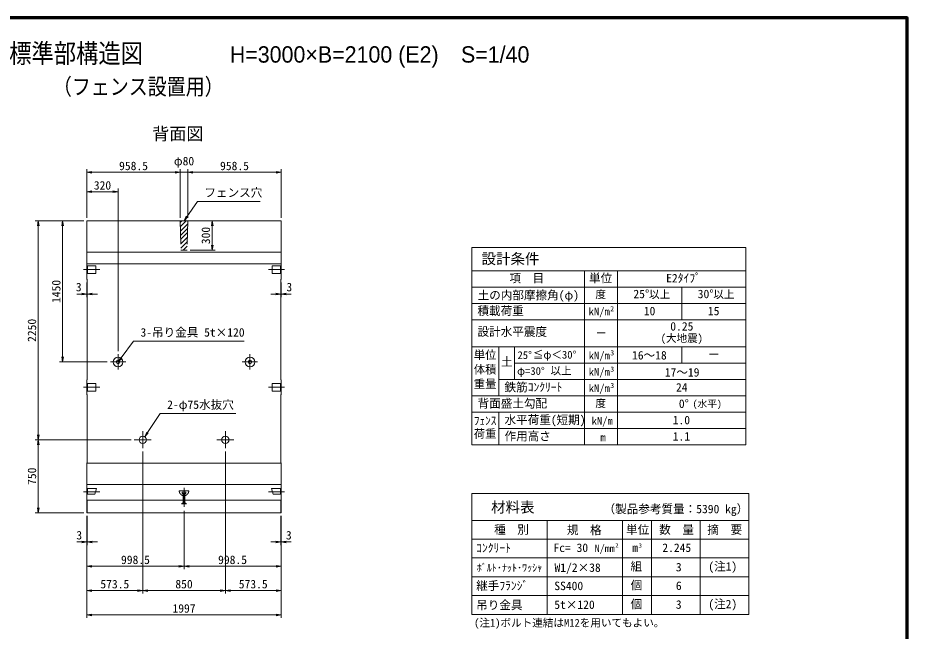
# Model space of a CAD drawing. Units: millimetres at full size, sheet at 1:40. Extents: x 124888 to 140688, y 10657 to 21690.
# Drawn here: x 131540 to 140688, y 15383 to 21690 of the extents above; entities that cross this region are included whole.
import ezdxf
from ezdxf.enums import TextEntityAlignment as Align

# ---------------------------------------------------------------- set-up
doc = ezdxf.new("R2010")
doc.units = ezdxf.units.MM
doc.header["$LTSCALE"] = 40
doc.linetypes.add('CHAIN', pattern=[18.5, 12, -1.5, 3.5, -1.5])
doc.linetypes.add('DASHED', pattern=[7.5, 6, -1.5])
for name, color, linetype, lineweight in [('01図枠', 1, 'Continuous', 70), ('0_2', 3, 'Continuous', 13), ('中心', 6, 'CHAIN', 9), ('外形線', 7, 'Continuous', 13), ('寸法', 2, 'Continuous', 9), ('細線', 4, 'Continuous', 9)]:
    doc.layers.add(name, color=color, linetype=linetype, lineweight=lineweight)
doc.layers.add('文字', color=7, linetype='Continuous')
doc.styles.add('ＭＳ ゴシック', font='')
doc.styles.add('ＭＳ Ｐゴシック', font='')
doc.styles.get('ＭＳ ゴシック').set_extended_font_data('MS Gothic')
doc.styles.get('ＭＳ Ｐゴシック').set_extended_font_data('MS PGothic')

# ---------------------------------------------------------------- blocks, each defined once
blk = doc.blocks.new('open_arrow')
at = {"color": 0, "linetype": 'Continuous', "lineweight": -2}
blk.add_lwpolyline([(7.5, 1.25), (0, 0), (7.5, -1.25)], dxfattribs=at)

msp = doc.modelspace()

# ---------------------------------------------------------------- hatches: boundary and pattern name
at = {"layer": '細線'}
h = msp.add_hatch(dxfattribs=at)
h.set_pattern_fill('USER', color=256, style=0, pattern_type=2)
h.set_pattern_definition([(45, (7527.66, 14417.02), (-22.45064, 22.45064), [])])
h.paths.add_polyline_path([(133289.26, 19601.26), (133209.26, 19601.26), (133216.76, 19301.26), (133281.76, 19301.26)])

# ---------------------------------------------------------------- linework, layer by layer
at = {"layer": '01図枠'}
msp.add_lwpolyline([(124887.54, 10809.99), (140687.54, 10809.99), (140687.54, 21689.99), (124887.54, 21689.99)], close=True, dxfattribs=at)
at = {"layer": '0_2'}
for centre in [(132570.76, 18151.26), (133927.76, 18151.26)]:
    msp.add_circle(centre, 49, dxfattribs=at)
at = {"layer": '中心'}
for p, q in [((132381.76, 19101.26), (132216.76, 19101.26)), ((134116.76, 19101.26), (134281.76, 19101.26)), ((132570.76, 18230.26), (132570.76, 18072.26)), ((133927.76, 18230.26), (133927.76, 18072.26)), ((132649.76, 18151.26), (132491.76, 18151.26)), ((133848.76, 18151.26), (134006.76, 18151.26)), ((132381.76, 17891.26), (132216.76, 17891.26)), ((134116.76, 17891.26), (134281.76, 17891.26)), ((132824.26, 17263.76), (132824.26, 17438.76)), ((133674.26, 17263.76), (133674.26, 17438.76)), ((132736.76, 17351.26), (132911.76, 17351.26)), ((133586.76, 17351.26), (133761.76, 17351.26)), ((133249.26, 16855.99), (133249.26, 16660.99)), ((132381.76, 16816.06), (132216.76, 16816.06)), ((134116.76, 16816.06), (134281.76, 16816.06))]:
    msp.add_line(p, q, dxfattribs=at)
at = {"layer": '外形線'}
for p, q in [((132250.76, 19601.26), (134247.76, 19601.26)), ((132250.76, 19601.26), (132250.76, 19001.26)), ((134247.76, 19601.26), (134247.76, 19001.26)), ((132253.76, 18998.26), (132250.76, 19001.26)), ((132253.76, 18998.26), (132253.76, 17969.26)), ((134244.76, 18998.26), (134247.76, 19001.26)), ((134244.76, 18998.26), (134244.76, 17969.26)), ((132253.76, 17969.26), (132250.76, 17966.26)), ((132250.76, 17966.26), (132250.76, 17816.26)), ((134244.76, 17969.26), (134247.76, 17966.26)), ((134247.76, 17966.26), (134247.76, 17816.26)), ((132253.76, 17813.26), (132250.76, 17816.26)), ((132253.76, 17813.26), (132253.76, 17114.26)), ((134244.76, 17813.26), (134247.76, 17816.26)), ((134244.76, 17813.26), (134244.76, 17114.26)), ((132253.76, 17114.26), (132250.76, 17111.26)), ((132250.76, 17111.26), (132250.76, 16601.26)), ((134244.76, 17114.26), (134247.76, 17111.26)), ((134247.76, 17111.26), (134247.76, 16601.26)), ((132250.76, 16731.26), (134247.76, 16731.26)), ((132250.76, 16601.26), (134247.76, 16601.26))]:
    msp.add_line(p, q, dxfattribs=at)
at = {"layer": '外形線', "linetype": 'DASHED'}
for p, q in [((133209.26, 19601.26), (133216.76, 19301.26)), ((133289.26, 19601.26), (133281.76, 19301.26)), ((133216.76, 19301.26), (133281.76, 19301.26))]:
    msp.add_line(p, q, dxfattribs=at)
at = {"layer": '外形線'}
for centre in [(132824.26, 17351.26), (133674.26, 17351.26)]:
    msp.add_circle(centre, 37.5, dxfattribs=at)
at = {"layer": '寸法'}
for p, q in [((132250.76, 19633.26), (132250.76, 20133.26)), ((133209.26, 19633.26), (133209.26, 20133.26)), ((133209.26, 19633.26), (133209.26, 20133.26)), ((133289.26, 19633.26), (133289.26, 20133.26)), ((133289.26, 19633.26), (133289.26, 20133.26)), ((134247.76, 19633.26), (134247.76, 20133.26)), ((132250.76, 20101.26), (133209.26, 20101.26)), ((133393.26, 20101.26), (133105.26, 20101.26)), ((134247.76, 20101.26), (133289.26, 20101.26)), ((132250.76, 19633.26), (132250.76, 19933.26)), ((132570.76, 19901.26), (132250.76, 19901.26)), ((132570.76, 18262.26), (132570.76, 19933.26)), ((132218.76, 19601.26), (131718.76, 19601.26)), ((131750.76, 17351.26), (131750.76, 19601.26)), ((132218.76, 19601.26), (131968.76, 19601.26)), ((132000.76, 19601.26), (132000.76, 18151.26)), ((133321.26, 19601.26), (133571.26, 19601.26)), ((133539.26, 19601.26), (133539.26, 19301.26)), ((133313.76, 19301.26), (133571.26, 19301.26)), ((132250.76, 18969.26), (132250.76, 18818.11)), ((132253.76, 18966.26), (132253.76, 18818.11)), ((134244.76, 18966.26), (134244.76, 18818.11)), ((134247.76, 18969.26), (134247.76, 18818.11)), ((132146.76, 18850.11), (132357.76, 18850.11)), ((134351.76, 18850.11), (134140.76, 18850.11)), ((132459.76, 18151.26), (131968.76, 18151.26)), ((132704.76, 17351.26), (131718.76, 17351.26)), ((132704.76, 17351.26), (131718.76, 17351.26)), ((131750.76, 16601.26), (131750.76, 17351.26)), ((132824.26, 17231.76), (132824.26, 15769.26)), ((132824.26, 17231.76), (132824.26, 15769.26)), ((133674.26, 17231.76), (133674.26, 15769.26)), ((133674.26, 17231.76), (133674.26, 15769.26)), ((132218.76, 16601.26), (131718.76, 16601.26)), ((132250.76, 16569.26), (132250.76, 15519.26)), ((132250.76, 16569.26), (132250.76, 15769.26)), ((132250.76, 16569.26), (132250.76, 16269.26)), ((132250.76, 16569.26), (132250.76, 16019.26)), ((132253.76, 16569.26), (132253.76, 16269.26)), ((133249.26, 16620.68), (133249.26, 16019.26)), ((133249.26, 16620.68), (133249.26, 16019.26)), ((134244.76, 16569.26), (134244.76, 16269.26)), ((134247.76, 16569.26), (134247.76, 15519.26)), ((134247.76, 16569.26), (134247.76, 15769.26)), ((134247.76, 16569.26), (134247.76, 16269.26)), ((134247.76, 16569.26), (134247.76, 16019.26)), ((132146.76, 16301.26), (132357.76, 16301.26)), ((134351.76, 16301.26), (134140.76, 16301.26)), ((132250.76, 16051.26), (133249.26, 16051.26)), ((133249.26, 16051.26), (134247.76, 16051.26)), ((132250.76, 15801.26), (132824.26, 15801.26)), ((132824.26, 15801.26), (133674.26, 15801.26)), ((133674.26, 15801.26), (134247.76, 15801.26)), ((132250.76, 15551.26), (134247.76, 15551.26))]:
    msp.add_line(p, q, dxfattribs=at)
at = {"layer": '寸法', "color": 3}
for p, q in [((136208.66, 17802.01), (136208.66, 19329.39)), ((136208.66, 19329.39), (139028.66, 19329.39)), ((139028.66, 17298.01), (139028.66, 19329.39)), ((136208.66, 17298.01), (136208.66, 19090.01)), ((136208.66, 19090.01), (139028.66, 19090.01)), ((137368.66, 17298.01), (137368.66, 19090.01)), ((137708.66, 17298.01), (137708.66, 19090.01)), ((136208.66, 18922.01), (139028.66, 18922.01)), ((138368.66, 18586.01), (138368.66, 18922.01)), ((136208.66, 18754.01), (139028.66, 18754.01)), ((136208.66, 18586.01), (139028.66, 18586.01)), ((136208.66, 18306.01), (139028.66, 18306.01)), ((136488.66, 17802.01), (136488.66, 18306.01)), ((136648.66, 17970.01), (136648.66, 18306.01)), ((138368.66, 18138.01), (138368.66, 18306.01)), ((136648.66, 18138.01), (139028.66, 18138.01)), ((136488.66, 17970.01), (139028.66, 17970.01)), ((136208.66, 17802.01), (139028.66, 17802.01)), ((136208.66, 17634.01), (139028.66, 17634.01)), ((136488.66, 17298.01), (136488.66, 17634.01)), ((136488.66, 17466.01), (139028.66, 17466.01)), ((136208.66, 17298.01), (139028.66, 17298.01)), ((136208.66, 15555.75), (136208.66, 16798.01)), ((136208.66, 16798.01), (139058.66, 16798.01)), ((139058.66, 15555.75), (139058.66, 16798.01)), ((136208.66, 16522.63), (139058.66, 16522.63)), ((136983.66, 15555.75), (136983.66, 16522.63)), ((137758.66, 15555.75), (137758.66, 16522.63)), ((138058.66, 15555.75), (138058.66, 16522.63)), ((138058.66, 15749.13), (138058.66, 16522.63)), ((138558.66, 15555.75), (138558.66, 16522.63)), ((136208.66, 16329.26), (139058.66, 16329.26)), ((136208.66, 16135.88), (139058.66, 16135.88)), ((136208.66, 15942.51), (139058.66, 15942.51)), ((136208.66, 15749.13), (139058.66, 15749.13)), ((136208.66, 15555.75), (139058.66, 15555.75))]:
    msp.add_line(p, q, dxfattribs=at)
at = {"layer": '寸法', "color": 3, "linetype": 'DASHED'}
for p, q in [((133200.21, 16825.99), (133298.31, 16825.99)), ((133231.26, 16810.99), (133267.26, 16810.99)), ((133231.26, 16798.99), (133231.26, 16810.99)), ((133267.26, 16798.99), (133231.26, 16798.99)), ((133239.21, 16798.99), (133239.21, 16702.66)), ((133259.24, 16798.99), (133259.24, 16702.66)), ((133267.26, 16810.99), (133267.26, 16798.99)), ((133224.21, 16690.99), (133239.21, 16702.66)), ((133274.24, 16690.99), (133224.21, 16690.99)), ((133239.21, 16702.66), (133259.24, 16702.66)), ((133259.24, 16702.66), (133274.24, 16690.99))]:
    msp.add_line(p, q, dxfattribs=at)
at = {"layer": '寸法'}
for points in [[(133249.26, 19601.26), (133278.66, 19644.15), (133387.21, 19802.56), (134030.83, 19802.56)], [(132570.76, 18151.26), (132601.71, 18193.04), (132729.58, 18365.66), (133867.75, 18365.66)], [(132844.96, 17382.53), (132873.65, 17425.9), (133004.02, 17622.92), (133781.66, 17622.92)]]:
    msp.add_lwpolyline(points, dxfattribs=at)
at = {"layer": '寸法', "color": 3}
for centre in [(132570.76, 18151.26), (133927.76, 18151.26)]:
    msp.add_circle(centre, 18, dxfattribs=at)
at = {"layer": '寸法', "color": 3, "linetype": 'DASHED'}
msp.add_arc((133249.26, 16825.99), 49.05, 180, 0, dxfattribs=at)
at = {"layer": '細線'}
for p, q in [((132250.76, 19281.26), (134247.76, 19281.26)), ((132250.76, 19161.26), (134247.76, 19161.26)), ((132256.76, 19061.26), (132256.76, 19141.26)), ((132341.76, 19141.26), (132256.76, 19141.26)), ((132341.76, 19061.26), (132341.76, 19141.26)), ((134156.76, 19061.26), (134156.76, 19141.26)), ((134156.76, 19141.26), (134241.76, 19141.26)), ((134241.76, 19061.26), (134241.76, 19141.26)), ((132341.76, 19061.26), (132256.76, 19061.26)), ((134156.76, 19061.26), (134241.76, 19061.26)), ((132256.76, 17851.26), (132256.76, 17931.26)), ((132341.76, 17931.26), (132256.76, 17931.26)), ((132341.76, 17851.26), (132341.76, 17931.26)), ((134156.76, 17851.26), (134156.76, 17931.26)), ((134156.76, 17931.26), (134241.76, 17931.26)), ((134241.76, 17851.26), (134241.76, 17931.26)), ((132341.76, 17851.26), (132256.76, 17851.26)), ((134156.76, 17851.26), (134241.76, 17851.26)), ((132250.76, 17111.26), (134247.76, 17111.26)), ((132250.76, 16890.2), (134247.76, 16890.2)), ((132253.76, 16601.26), (132253.76, 16731.26)), ((134244.76, 16601.26), (134244.76, 16731.26))]:
    msp.add_line(p, q, dxfattribs=at)
at = {"layer": '細線', "linetype": 'DASHED'}
for p, q in [((132256.76, 16791.06), (132256.76, 16851.06)), ((132256.76, 16851.06), (132347.76, 16851.06)), ((132332.76, 16791.06), (132347.76, 16851.06)), ((134165.76, 16791.06), (134150.76, 16851.06)), ((134241.76, 16851.06), (134150.76, 16851.06)), ((134241.76, 16791.06), (134241.76, 16851.06)), ((132256.76, 16791.06), (132332.76, 16791.06)), ((134241.76, 16791.06), (134165.76, 16791.06))]:
    msp.add_line(p, q, dxfattribs=at)

# ---------------------------------------------------------------- block references
at = {"layer": '寸法', "xscale": 6.93, "yscale": 6.93}
for p in [(132250.76, 20101.26), (133289.26, 20101.26), (133289.26, 20101.26), (132250.76, 19901.26), (132253.76, 18850.11), (134247.76, 18850.11), (132253.76, 16301.26), (134247.76, 16301.26), (132250.76, 16051.26), (133249.26, 16051.26), (132250.76, 15801.26), (132824.26, 15801.26), (133674.26, 15801.26), (132250.76, 15551.26)]:
    msp.add_blockref('open_arrow', p, dxfattribs=at)
for p, rotation in [((133209.26, 20101.26), 180), ((133209.26, 20101.26), 180), ((134247.76, 20101.26), 180), ((132570.76, 19901.26), 180), ((131750.76, 19601.26), 270), ((132000.76, 19601.26), 270), ((133249.26, 19601.26), 55.6), ((133539.26, 19601.26), 270), ((133539.26, 19301.26), 90), ((132250.76, 18850.11), 180), ((134244.76, 18850.11), 180), ((132000.76, 18151.26), 90), ((132570.76, 18151.26), 53.5), ((131750.76, 17351.26), 90), ((132844.96, 17382.53), 56.5), ((131750.76, 17351.26), 270), ((131750.76, 16601.26), 90), ((132250.76, 16301.26), 180), ((134244.76, 16301.26), 180), ((133249.26, 16051.26), 180), ((134247.76, 16051.26), 180), ((132824.26, 15801.26), 180), ((133674.26, 15801.26), 180), ((134247.76, 15801.26), 180), ((134247.76, 15551.26), 180)]:
    msp.add_blockref('open_arrow', p, dxfattribs=dict(at, rotation=rotation))

# ---------------------------------------------------------------- texts
at = {"layer": '寸法', "style": 'ＭＳ ゴシック'}
for s, p in [('φ80', (133249.26, 20216.73)), ('958.5', (132730.01, 20167.26)), ('958.5', (133768.51, 20167.26)), ('320', (132410.76, 19967.26)), ('3', (132166.38, 18921.56)), ('3', (134332.15, 18921.56)), ('3', (132171.64, 16369.86)), ('3', (134326.88, 16369.86)), ('998.5', (132750.01, 16117.26)), ('998.5', (133748.51, 16117.26)), ('573.5', (132537.51, 15867.26)), ('850', (133249.26, 15867.26)), ('573.5', (133961.01, 15867.26)), ('1997', (133249.26, 15617.26))]:
    msp.add_text(s, height=87.35, dxfattribs=at).set_placement(p, align=Align.MIDDLE_CENTER)
for s, p in [('フェンス穴', (133459.21, 19822.56)), ('3-吊り金具 5t×120', (132801.58, 18385.66)), ('2-φ75水抜穴', (133076.02, 17642.92))]:
    msp.add_text(s, height=87.35, dxfattribs=at).set_placement(p, align=Align.BOTTOM_LEFT)
for s, p in [('300', (133473.26, 19451.26)), ('1450', (131934.76, 18876.26)), ('2250', (131684.76, 18476.26)), ('750', (131684.76, 16976.26))]:
    msp.add_text(s, height=87.35, rotation=90, dxfattribs=at).set_placement(p, align=Align.MIDDLE_CENTER)
at = {"layer": '寸法', "color": 3, "style": 'ＭＳ ゴシック'}
for s, height, p in [('設計条件', 109.2, (136309.63, 19125.26)), ('項\u3000目', 87.35, (136596.05, 18943.25)), ('単位', 87.35, (137415.25, 18943.25)), ('E2ﾀｲﾌﾟ', 87.35, (138208.27, 18943.25)), ('土の内部摩擦角(φ)', 87.35, (136268.98, 18767.38)), ('度', 79.75, (137480.45, 18782.32)), ('25°', 87.35, (137871.31, 18780.87)), ('以上', 79.75, (138032.3, 18782.32)), ('30°', 87.35, (138532.87, 18780.87)), ('以上', 79.75, (138693.85, 18782.32)), ('積載荷重', 87.35, (136267.08, 18607.38)), ('kN/m', 79.75, (137411.51, 18606.57)), ('2', 52.22, (137632.66, 18657.04)), ('10', 87.35, (137977.96, 18605.41)), ('15', 87.35, (138637.5, 18605.41)), ('設計水平震度', 87.35, (136267.94, 18393.07)), ('0.25', 87.35, (138250.66, 18448.02)), ('ー', 79.75, (137484.97, 18383.04)), ('(大地震)', 79.75, (138151.88, 18331.99)), ('土', 87.35, (136510.97, 18083.43)), ('25°', 79.75, (136679.42, 18157.73)), ('≦φ＜30°', 79.75, (136837.12, 18161.75)), ('kN/m', 79.75, (137411.94, 18153)), ('3', 52.22, (137633.08, 18203.47)), ('16～18', 87.35, (137857.36, 18150.62)), ('ー', 87.35, (138639.43, 18158.04)), ('φ=30°', 79.75, (136674.93, 17994.63)), ('以上', 79.75, (137018.56, 17998.32)), ('kN/m', 79.75, (137411.94, 17985)), ('3', 52.22, (137633.08, 18035.47)), ('17～19', 87.35, (138194.24, 17975.31)), ('鉄筋ｺﾝｸﾘｰﾄ', 87.35, (136545.68, 17821.93)), ('3', 52.22, (137633.08, 17867.47)), ('24', 87.35, (138309.14, 17820.46)), ('kN/m', 79.75, (137411.94, 17817)), ('背面盛土勾配', 87.35, (136268.66, 17655.25)), ('度', 79.75, (137480.45, 17662.32)), ('0°', 87.35, (138338.56, 17652.27)), ('(水平)', 72.16, (138480.89, 17663.78)), ('水平荷重(短期)', 87.35, (136545.68, 17485.93)), ('kN/m', 79.75, (137441.94, 17481)), ('1.0', 87.35, (138275.95, 17484.46)), ('作用高さ', 87.35, (136545.68, 17317.93)), ('m', 79.75, (137532.01, 17313)), ('1.1', 87.35, (138275.95, 17316.46)), ('材料表', 109.2, (136407.53, 16570.76)), ('種\u3000別', 87.35, (136438.94, 16357.92)), ('規\u3000格', 87.35, (137187.09, 16353.78)), ('単位', 87.35, (137796.29, 16356.98)), ('数\u3000量', 87.35, (138136.69, 16357.72)), ('摘\u3000要', 87.35, (138631.68, 16357.33)), ('ｺﾝｸﾘｰﾄ', 87.35, (136254.31, 16168.77)), ('Fc= 30', 87.35, (137049.08, 16171.19)), ('2', 43.67, (137684.39, 16230.61)), ('3', 43.67, (137924.63, 16229.06)), ('N/mm', 75.95, (137472.83, 16173.37)), ('m', 87.35, (137859.24, 16172.35)), ('組', 87.35, (137841.34, 15978.97)), ('(注1)', 87.35, (138641.34, 15978.97)), ('ﾎﾞﾙﾄ･ﾅｯﾄ･ﾜｯｼｬ', 75.95, (136260.14, 15973.96)), ('W1/2×38', 87.35, (137059.85, 15967.28)), ('継手ﾌﾗﾝｼﾞ', 87.35, (136254.09, 15780.71)), ('SS400', 87.35, (137057.64, 15779.17)), ('個 ', 87.35, (137842.67, 15785.6)), ('吊り金具', 87.35, (136254.09, 15582.01)), ('5t×120', 87.35, (137057.64, 15585.79)), ('個 ', 87.35, (137842.67, 15592.22)), ('(注2)', 87.35, (138641.34, 15592.22))]:
    msp.add_text(s, height=height, dxfattribs=at).set_placement(p, align=Align.BOTTOM_LEFT)
for s, height, p in [('単位', 85.24, (136229.8, 18266.42)), ('体積', 85.24, (136229.8, 18116.78)), ('重量', 85.24, (136229.8, 17967.14)), ('ﾌｪﾝｽ', 85.24, (136229.8, 17590.14)), ('荷重', 85.24, (136229.8, 17455.47)), ('(注1)ボルト連結はM12を用いてもよい。', 79.75, (136232.79, 15509.13))]:
    msp.add_text(s, height=height, dxfattribs=at).set_placement(p, align=Align.TOP_LEFT)
for s, p in [('（製品参考質量：5390 kg）', (139052.61, 16569.65)), ('2.245', (138465.9, 16171.67)), ('3', (138367.37, 15971.95)), ('6', (138367.11, 15780.95)), ('3', (138367.11, 15587.57))]:
    msp.add_text(s, height=87.35, dxfattribs=at).set_placement(p, align=Align.BOTTOM_RIGHT)
at = {"layer": '文字', "style": 'ＭＳ Ｐゴシック', "width": 0.85}
for s, height, p in [(' KLウォール3型（Eタイプ）標準部構造図\u3000\u3000\u3000\u3000\u3000\u3000\u3000\u3000\u3000\u3000\u3000\u3000\u3000\u3000 \u3000\u3000\u3000\u3000', 197.9, (132787.54, 21165.77)), ('（フェンス設置用）', 168.3, (132778.69, 20847.73))]:
    msp.add_text(s, height=height, dxfattribs=at).set_placement(p, align=Align.BOTTOM_CENTER)
at = {"layer": '文字', "style": 'ＭＳ Ｐゴシック'}
msp.add_text('H=3000×B=2100 (E2)\u3000S=1/40', height=168.3, dxfattribs=at).set_placement((133719.99, 21178.44), align=Align.BOTTOM_LEFT)
msp.add_text(' 背面図 ', height=128.7, dxfattribs=at).set_placement((133185.42, 20394.64), align=Align.BOTTOM_CENTER)

doc.saveas('drawing.dxf')
